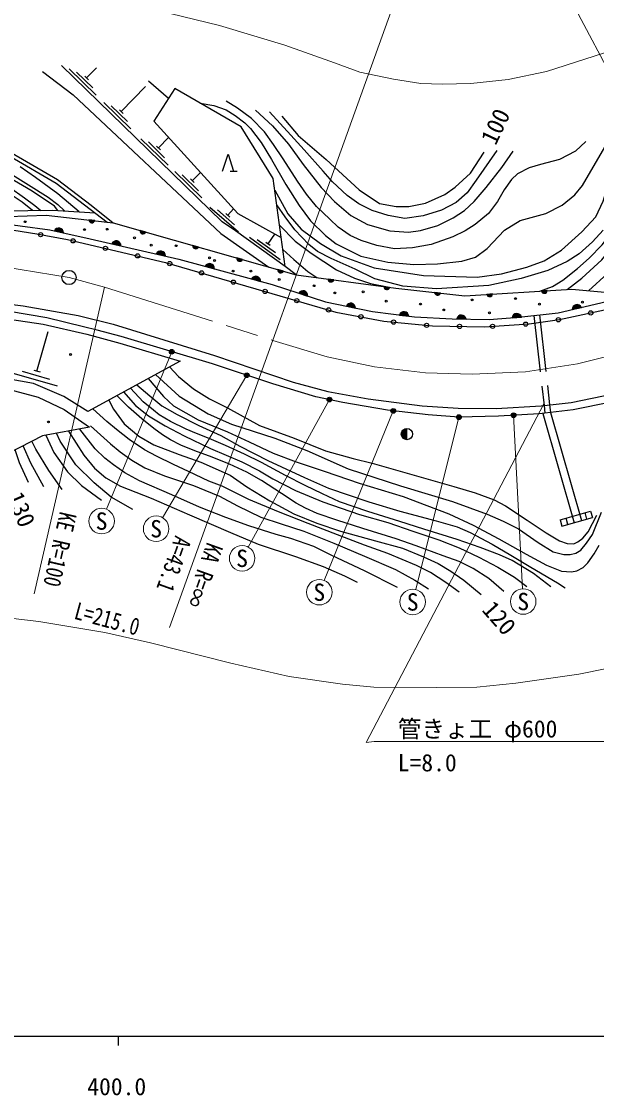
# Model space of a CAD drawing. Units: millimetres at full size, sheet at 1:1000; details may follow other scales. Extents: x 40000 to 680000, y 20000 to 380000.
# Drawn here: x 457768 to 518596, y 198715 to 312282 of the extents above; entities that cross this region are included whole.
import ezdxf
from ezdxf.enums import TextEntityAlignment as Align

# ---------------------------------------------------------------- set-up
doc = ezdxf.new("R2010")
doc.units = ezdxf.units.MM
doc.header["$LTSCALE"] = 1000
doc.linetypes.add('CHAIN', pattern=[18.5, 12, -1.5, 3.5, -1.5])
doc.linetypes.add('DASHED', pattern=[7.5, 6, -1.5])
for name, color, linetype, lineweight in [('M-BGD', 7, 'Continuous', 25), ('M-BMK', 2, 'CHAIN', 13), ('M-BMK-SRVR', 3, 'Continuous', 25), ('M-STR-HTXT', 7, 'Continuous', 13), ('M-STR-STRC', 7, 'Continuous', 25), ('M-TTL-BAND', 7, 'Continuous', 25)]:
    doc.layers.add(name, color=color, linetype=linetype, lineweight=lineweight)
doc.styles.add('ＭＳ ゴシック', font='')
doc.styles.get('ＭＳ ゴシック').set_extended_font_data('MS Gothic')

msp = doc.modelspace()

# ---------------------------------------------------------------- hatches: boundary and pattern name
at = {"layer": 'M-BGD'}
for points in [[(464898, 291294), (465519, 291223, -0.84072)], [(461247, 290140, -0.82183), (462214, 289927)], [(470314, 290183), (470916, 290012, -0.84072)], [(467320, 288785, -0.82183), (468286, 288565)], [(475883, 288601), (476485, 288430, -0.84072)], [(472021, 287712, -0.82183), (472987, 287492)], [(477210, 286399, -0.82183), (478165, 286137)], [(480539, 287278), (481141, 287107, -0.84072)], [(482104, 285057, -0.82183), (483059, 284794)], [(484882, 286045), (485484, 285874, -0.84072)], [(490822, 284955), (490202, 285038, 0.84072)], [(496711, 284164), (496091, 284247, 0.84072)], [(487090, 283556, -0.82183), (488033, 283252)], [(501465, 283633), (502087, 283565, -0.84072)], [(506976, 283430), (507600, 283469, -0.84072)], [(512761, 283785), (513386, 283823, -0.84072)], [(492137, 282182, -0.82183), (493107, 281980)], [(516028, 281820, -0.82183), (516993, 282045)], [(497746, 281241, -0.82183), (498729, 281115)], [(503822, 280839, -0.82183), (504813, 280822)], [(509671, 280954, -0.82183), (510660, 281024)], [(498538, 269259, 0.41421), (497938, 268659, 0.41421), (498538, 268059)]]:
    msp.add_hatch(color=256, dxfattribs=at).paths.add_polyline_path(points)
at = {"layer": 'M-STR-STRC'}
for points in [[(473880, 277485, -1), (473441, 277245, -0.41421), (473541, 277585, -0.41421)], [(481815, 274999, -1), (481375, 274760, -0.41421), (481475, 275099, -0.41421)], [(490555, 272424, -1), (490116, 272185, -0.41421), (490216, 272524, -0.41421)], [(497318, 271223, -1), (496879, 270983, -0.41421), (496979, 271323, -0.41421)], [(504257, 270562, -1), (503818, 270323, -0.41421), (503918, 270662, -0.41421)], [(510037, 270764, -1), (509598, 270525, -0.41421), (509698, 270864, -0.41421)]]:
    msp.add_hatch(color=256, dxfattribs=at).paths.add_polyline_path(points)

# ---------------------------------------------------------------- linework, layer by layer
at = {"layer": 'M-BGD'}
for p, q in [((462810, 307271), (465678, 304483)), ((463593, 306929), (465314, 305256)), ((464663, 306307), (465708, 307383)), ((464462, 306502), (464863, 306112)), ((471200, 306004), (473316, 304165)), ((468325, 302746), (470902, 305396)), ((466473, 303710), (469340, 300921)), ((467255, 303367), (468976, 301694)), ((468124, 302941), (468526, 302551)), ((470408, 299883), (473276, 297095)), ((472260, 298919), (473328, 300017)), ((471191, 299541), (472911, 297867)), ((472059, 299114), (472461, 298724)), ((479829, 296454), (480582, 296454)), ((473983, 296406), (476851, 293618)), ((474766, 296064), (476487, 294390)), ((475635, 295637), (476036, 295247)), ((475836, 295442), (476690, 296321)), ((477689, 292648), (480707, 290022)), ((478489, 292349), (480300, 290773)), ((479380, 291971), (479803, 291604)), ((479592, 291788), (480190, 292475)), ((465519, 291223), (464898, 291294)), ((461247, 290140), (462214, 289927)), ((470916, 290012), (470314, 290183)), ((483855, 288785), (484582, 289795)), ((467320, 288785), (468286, 288565)), ((476485, 288430), (475883, 288601)), ((481881, 289466), (485128, 287129)), ((482706, 289242), (484654, 287840)), ((483628, 288948), (484082, 288621)), ((472021, 287712), (472987, 287492)), ((477210, 286399), (478165, 286137)), ((481141, 287107), (480539, 287278)), ((482104, 285057), (483059, 284794)), ((485484, 285874), (484882, 286045)), ((490822, 284955), (490202, 285038)), ((496711, 284164), (496091, 284247)), ((487090, 283556), (488033, 283252)), ((502087, 283565), (501465, 283633)), ((507600, 283469), (506976, 283430)), ((513386, 283823), (512761, 283785)), ((492137, 282182), (493107, 281980)), ((516028, 281820), (516993, 282045)), ((497746, 281241), (498729, 281115)), ((503822, 280839), (504813, 280822)), ((509671, 280954), (510660, 281024)), ((459400, 275317), (460594, 279506)), ((456749, 275137), (461558, 273766)), ((457834, 275295), (460719, 274473)), ((459063, 275413), (459737, 275221)), ((513041, 271667), (513140, 270861)), ((513637, 271735), (513722, 270933)), ((512918, 270834), (516220, 259287)), ((513722, 270933), (516990, 259507)), ((498538, 268059), (498538, 269259)), ((514733, 259589), (517964, 260513)), ((517573, 259674), (517380, 260347)), ((517964, 260513), (518156, 259840)), ((514733, 259589), (514926, 258916)), ((514926, 258916), (518156, 259840)), ((515573, 259102), (515381, 259775))]:
    msp.add_line(p, q, dxfattribs=at)
at = {"layer": 'M-BGD', "linetype": 'DASHED'}
for p, q in [((511957, 281182), (513041, 271667)), ((512553, 281250), (513637, 271735))]:
    msp.add_line(p, q, dxfattribs=at)
at = {"layer": 'M-BGD'}
for points in [[(459992, 306976), (463219, 304511), (478846, 289878), (483920, 286318)], [(486832, 285491), (485646, 286387), (480404, 290159), (479001, 291109), (462013, 307629)], [(512605, 283775), (513921, 284250), (515032, 284942), (516600, 286158), (517826, 287259), (519199, 288669), (520425, 290272), (521669, 292235), (522422, 293848), (523394, 296435), (524114, 297872), (525178, 299070), (526205, 299713), (527404, 300141), (528534, 300400), (531020, 300655), (534672, 300656), (536431, 300926), (540632, 302158), (544721, 303504), (547677, 304757), (551039, 306245)], [(485646, 286387), (484386, 295686), (480997, 301154), (473986, 305212), (471762, 301739), (480657, 291962), (485233, 289436)], [(515486, 283952), (517036, 285140), (519163, 287063), (521058, 289404), (522503, 291474), (524268, 294128), (525370, 295670), (526459, 296877), (527836, 298024), (529150, 298691), (530907, 299318), (533494, 299782), (538156, 300214), (539571, 300539), (543063, 301615), (545893, 302432), (547298, 302891), (550005, 303940), (551800, 304770)], [(375547, 289856), (397099, 293693), (407003, 295487), (411956, 296656), (420827, 299864), (427819, 302035), (434264, 303425), (441456, 304288), (445959, 303723), (452739, 300650), (455703, 298991), (461595, 295585), (465132, 292859), (467473, 290989)], [(375613, 289431), (384425, 291137), (393687, 292815), (401935, 294210), (408519, 295394), (412257, 296413), (419835, 299108), (427887, 301613), (434512, 302981), (441483, 303880), (445952, 303297), (452427, 300335), (456611, 298013), (461450, 295184), (466829, 291073)], [(476682, 303652), (478117, 303408), (479421, 302951), (480357, 302356), (481382, 301568), (481977, 300960), (483128, 299476), (484205, 297673), (485736, 295050), (487134, 292838), (488330, 291191), (489939, 289654), (491041, 288776), (493650, 287467), (496516, 286818), (499280, 286581), (501790, 286646), (504348, 286943), (505805, 287378), (507034, 288286), (508867, 290215), (510504, 291226), (513244, 291990), (514950, 292862), (516309, 293950), (517105, 294943), (519483, 299001)], [(517469, 299582), (516361, 298557), (514681, 297689), (512660, 297159), (511476, 296810), (510234, 296161), (509608, 295572), (508827, 294463), (508111, 293256), (507158, 291971), (505768, 290811), (504694, 290138), (503400, 289494), (501087, 288715), (499116, 288334), (497214, 288250), (495361, 288602), (493697, 289132), (492531, 289662), (491284, 290547), (490371, 291374), (488965, 292733), (487922, 294023), (486948, 295392), (485438, 297763), (484409, 299282), (483459, 300606), (482096, 302027), (480602, 303117), (479421, 303863)], [(517731, 283818), (519769, 285634), (522268, 287823), (523801, 289609), (524888, 291307), (525875, 293211), (526695, 294555), (527620, 295658), (528969, 296737), (529636, 297101), (530434, 297475), (531174, 297743), (532883, 298109), (534993, 298334), (537704, 298792), (540946, 299503), (543925, 300152), (547387, 301229), (549545, 302119), (552450, 303510)], [(482530, 302921), (484305, 301244), (486026, 299314), (487573, 297158), (489463, 294736), (490874, 293259), (492594, 291781), (494360, 290829), (496730, 290143), (498695, 290018), (499967, 290190), (501812, 290718), (503445, 291507), (504623, 292305), (505648, 293251), (506931, 294736), (508566, 296843), (509790, 298566)], [(508034, 298629), (505867, 295489), (504916, 294153), (503753, 293138), (502192, 292320), (500270, 291723), (498303, 291457), (496539, 291767), (494879, 292283), (493470, 293015), (492212, 293874), (490662, 295342), (489684, 296438), (487681, 298717), (486253, 300257), (483986, 302725)], [(485299, 302261), (487026, 300227), (489985, 297705), (493497, 294474), (495631, 293020), (497411, 292702), (498734, 292702), (500496, 293080), (502560, 293976), (503660, 294773), (505280, 296234), (506695, 298466)], [(484555, 294443), (485934, 291954), (487358, 290322), (489402, 288814), (491596, 287519), (495058, 286231), (500287, 285416), (505953, 285250), (508534, 285611), (511212, 286286), (513045, 286968), (514907, 288101), (517052, 290028), (518525, 291626), (519315, 293295), (520253, 296350), (522905, 300496), (523520, 301196)], [(454461, 291110), (460752, 290249), (465021, 289310), (474415, 287166), (484288, 284457), (489930, 282642), (494881, 281610), (499342, 281036), (503334, 280847), (507228, 280781), (510365, 281003), (514531, 281470), (522513, 283332), (527199, 284963), (537142, 289448), (555439, 297719)], [(479042, 296454), (479624, 298236), (480207, 296454)], [(445878, 291085), (454489, 290586), (459400, 289814), (462638, 289225), (473002, 286813), (491008, 281559), (496102, 280598), (501253, 280092), (506693, 279990), (511485, 280302), (514681, 280756), (520417, 281994), (527796, 284476), (538455, 289447), (549913, 294564), (555694, 297225)], [(455474, 296868), (458520, 295002), (460588, 293714), (461612, 292923), (462312, 292247)], [(463856, 292145), (461608, 294072), (459248, 295796), (457619, 296911)], [(461626, 292292), (461259, 292758), (458908, 294351), (456448, 295774)], [(458948, 292295), (457857, 293190), (455840, 294508)], [(456484, 294749), (458080, 293634), (459178, 292817), (459810, 292309)], [(376687, 282491), (379439, 283680), (397837, 286690), (409619, 289507), (415898, 290718), (419732, 291231), (425357, 291886), (431370, 292437), (437807, 292707), (445464, 292666), (455631, 291700), (455832, 292245), (461061, 292330), (465575, 292032)], [(519286, 290229), (518166, 288996), (516771, 287720), (515496, 286892), (513440, 285963), (510609, 285104), (507206, 284354), (501665, 284025), (498123, 284282), (495154, 285057), (493082, 286075), (490509, 287231), (489098, 287968), (488160, 288705), (486676, 290258), (485645, 291632), (484767, 292880)], [(456059, 290891), (456348, 291656), (460372, 291811), (466829, 291073)], [(466829, 291073), (467473, 290989), (486832, 285491), (497372, 284075), (504652, 283288), (515987, 283982), (521035, 283506), (521149, 283014)], [(485056, 290746), (486729, 289046), (488427, 287785), (491085, 286017), (493006, 285125), (494691, 284576), (496654, 284172)], [(485404, 288175), (486589, 287119), (488063, 285860), (489019, 285197)], [(452623, 282885), (457949, 282211), (463749, 281205), (467480, 280291), (478197, 276978), (486508, 274158), (490171, 273166), (494425, 272379), (500155, 271624), (503959, 271385), (507967, 271370), (512754, 271635), (515906, 271994), (520372, 272915), (524585, 274033), (529264, 275783), (529986, 276054)], [(374641, 254694), (375353, 262690), (376215, 268601), (375869, 272293), (397114, 276825), (405566, 278524), (413214, 279875), (418396, 280698), (421986, 281151), (426074, 281464), (430940, 281844), (436154, 281950), (443302, 281849), (450696, 281507), (455550, 280963), (460066, 280273), (464696, 279207), (468181, 278276), (474543, 276378)], [(530183, 275372), (527140, 274073), (524058, 273064), (520152, 272021), (516117, 271226), (512524, 270786), (508241, 270562), (504038, 270443), (500796, 270699), (496469, 271172), (491775, 272006), (488897, 272603), (484351, 273962), (477987, 276081), (468301, 278956), (465760, 279635), (464345, 280008), (460464, 280937), (456507, 281629)], [(474543, 276378), (464771, 271039), (462233, 272640), (459030, 274019), (448207, 275955), (442840, 276769), (424315, 276287), (413526, 273963), (406696, 272124), (387597, 265144), (378597, 270895)], [(471929, 274950), (474437, 272677), (477526, 270804), (479990, 269716), (484568, 268224), (487940, 266909), (492323, 264971), (497865, 263191), (503369, 261522), (507012, 260170), (508715, 259458), (510347, 258641), (512436, 257198), (513992, 256212), (515135, 255906), (515801, 255906), (516396, 256064), (516923, 256381), (517544, 257109), (518175, 258035), (519125, 260403)], [(473416, 275762), (474363, 274748), (475948, 273434), (477654, 272365), (479548, 271447), (482930, 269567), (486596, 268215), (489911, 266869), (492863, 266086), (494874, 265590), (500306, 264025), (503516, 263126), (505769, 262434), (507785, 261702), (508964, 261061), (511259, 259561), (513272, 258199), (514669, 257357), (515477, 257096), (516180, 257062), (516613, 257246), (517140, 257649), (517713, 258328), (518624, 260097)], [(469963, 273876), (471337, 272707), (472626, 271652), (474237, 270726), (476517, 269554), (478864, 268515), (480860, 267388), (483829, 265864), (487688, 264064), (490254, 262932), (494495, 261500), (497774, 260503), (501648, 259498), (503848, 258830), (505220, 258244), (507560, 257002), (509542, 255851), (511641, 254574), (514476, 252923), (515283, 252405)], [(471160, 274530), (472780, 272637), (473832, 271640), (476475, 270157), (479556, 268900), (481837, 267847), (484377, 266640), (486832, 265717), (489899, 264689), (493489, 263449), (498136, 262043), (500639, 261120), (502988, 260225), (505555, 259008), (508272, 257588), (511137, 255962), (513302, 254784), (514907, 254149), (515960, 254077), (516514, 254197), (517179, 254555), (517668, 255048), (518350, 255995), (518868, 256905)], [(508782, 252024), (507217, 253390), (505550, 254441), (504058, 255177), (502362, 255797), (499505, 256828), (497386, 257573), (493888, 258658), (491143, 259535), (489043, 260258), (487806, 260823), (486825, 261351), (485264, 262378), (483161, 263735), (481616, 264627), (479784, 265490), (477947, 266223), (476109, 266887), (474611, 267467), (473545, 268036), (472698, 268588), (471757, 269233), (470491, 270257), (469100, 271509), (467864, 272729)], [(468557, 273108), (469833, 271688), (471213, 270575), (472963, 269525), (474965, 268465), (477775, 267128), (481072, 265717), (482935, 264756), (484352, 263910), (486743, 262693), (489644, 261473), (493522, 260156), (496537, 259301), (499175, 258385), (501906, 257457), (504059, 256616), (506140, 255626), (508156, 254582), (509934, 253517), (511237, 252549)], [(513772, 252493), (511918, 253914), (509664, 255293), (508346, 255898), (506276, 256679), (503868, 257491), (500324, 258593), (497775, 259401), (494396, 260484), (491412, 261498), (489608, 262343), (487790, 263227), (485699, 264278), (483173, 265646), (481350, 266540), (479345, 267439), (477622, 268170), (476265, 268730), (475177, 269191), (473537, 270002), (472343, 270696), (471734, 271191), (470634, 272075), (469301, 273514)], [(467000, 272256), (467496, 271306), (468643, 269751), (470198, 268421), (471773, 267518), (474461, 266478), (476749, 265697), (479847, 264310), (481601, 263082), (484025, 261579), (486567, 260226), (488998, 259223), (491522, 258389), (495203, 257375), (498075, 256581), (500306, 255668), (501835, 254960), (503184, 254152), (504547, 253216), (506385, 251678)], [(504062, 251936), (502657, 252968), (501020, 254009), (499543, 254763), (496511, 256026), (494045, 256911), (491179, 257985), (488096, 259187), (484953, 260419), (481833, 261741), (478992, 263133), (477598, 263684), (475436, 264684), (473837, 265449), (472064, 266302), (470778, 266979), (469165, 268091), (467802, 269146), (466780, 269972), (465317, 271337)], [(497550, 252432), (494057, 254200), (490603, 255808), (488684, 256755), (486260, 257608), (484692, 258030), (481833, 258947), (479384, 259851), (476612, 260929), (473674, 262226), (470265, 263696), (468703, 264561), (467486, 265414), (466576, 266095), (465564, 267097), (463926, 269190)], [(465053, 269523), (467194, 267631), (468205, 266763), (469438, 265907), (470813, 265075), (472884, 264238), (475954, 263218), (477177, 262735), (478717, 262094), (480625, 261062), (483090, 259862), (485229, 259161), (487629, 258374), (490792, 257114), (494066, 255734), (497337, 254318), (499367, 253208), (500821, 252294)], [(460337, 268528), (461196, 266716), (462651, 264656), (464125, 263223), (466224, 261683)], [(469534, 260663), (467266, 261976), (465464, 263484), (463514, 265419), (461870, 267913), (461458, 268735)], [(462756, 268974), (464364, 266432), (465479, 265057), (466684, 264029), (468259, 263141), (471492, 261887), (475542, 260108), (479872, 258251), (482787, 257011), (486744, 255706), (489696, 254640), (491943, 253682), (493277, 252985)], [(458525, 263531), (457576, 265612), (457085, 266980)], [(460134, 263093), (458751, 265594), (457940, 267417)], [(462065, 262803), (460664, 264820), (459289, 267076), (458872, 267893)]]:
    msp.add_lwpolyline(points, dxfattribs=at)
msp.add_lwpolyline([(397729, 259578), (387222, 263973), (406271, 271334), (424149, 275155), (442444, 275831), (446083, 275422), (455403, 273661), (459522, 272562), (462298, 271243), (464980, 269384), (459993, 268465), (453924, 265367), (444572, 268124), (428697, 268469), (422691, 267715), (406509, 263046)], close=True, dxfattribs=at)
for centre, radius in [((458164, 291114), 100), ((459797, 289741), 225), ((464428, 290274), 100), ((466846, 290308), 100), ((463234, 289086), 225), ((466643, 288293), 225), ((469713, 289405), 100), ((471501, 288626), 100), ((474125, 288572), 100), ((470052, 287500), 225), ((477669, 287302), 100), ((473454, 286681), 225), ((478200, 287003), 100), ((476814, 285701), 225), ((480165, 285896), 100), ((482045, 285896), 100), ((485039, 284991), 100), ((480174, 284720), 225), ((483534, 283740), 225), ((488712, 284346), 100), ((486894, 282759), 225), ((490931, 283576), 100), ((493900, 283690), 100), ((496360, 282704), 100), ((505430, 282833), 100), ((510031, 282974), 100), ((490254, 281779), 225), ((499976, 282405), 100), ((502432, 281778), 100), ((512549, 282397), 100), ((517096, 282607), 100), ((517988, 281470), 225), ((493675, 281056), 225), ((497127, 280497), 225), ((507262, 281477), 100), ((514566, 280739), 225), ((500611, 280155), 225), ((504107, 280038), 225), ((507605, 280049), 225), ((511097, 280277), 225), ((462966, 277062), 100), ((460614, 269932), 100), ((498538, 268659), 600)]:
    msp.add_circle(centre, radius, dxfattribs=at)
for centre, radius, start, end in [((465215, 291313), 318, 183.37624, 343.59397), ((461710, 289938), 505, 358.7558, 156.41399), ((470630, 290150), 318, 174.03534, 334.25307), ((467781, 288579), 505, 358.31659, 155.97478), ((476199, 288568), 318, 174.03534, 334.25307), ((472482, 287507), 505, 358.31659, 155.97478), ((477661, 286174), 505, 355.82894, 153.48713), ((480855, 287245), 318, 174.03534, 334.25307), ((482556, 284831), 505, 355.82894, 153.48713), ((485198, 286012), 318, 174.03534, 334.25307), ((490519, 285051), 318, 182.23997, 342.4577), ((496409, 284260), 318, 182.23997, 342.4577), ((487531, 283311), 505, 353.33371, 150.9919), ((501782, 283653), 318, 183.72028, 343.93802), ((507285, 283504), 318, 193.39546, 353.61319), ((513070, 283858), 318, 193.39546, 353.61319), ((492602, 281985), 505, 359.40072, 157.05891), ((516533, 281837), 505, 24.29937, 181.95756), ((498225, 281081), 505, 3.83148, 161.48967), ((504316, 280733), 505, 10.19619, 167.85438), ((510172, 280892), 505, 15.223, 172.88119)]:
    msp.add_arc(centre, radius, start, end, dxfattribs=at)
at = {"layer": 'M-BMK'}
msp.add_lwpolyline([(363416, 276114), (374593, 277201), (397363, 281660), (410240, 284314), (418961, 285769), (426782, 286538), (435723, 287112), (445493, 287131), (453859, 286669), (457627, 286069), (462797, 285209), (466544, 284202), (484343, 278563), (490105, 276814), (495119, 275776), (500521, 275147), (505455, 274980), (511079, 275225), (516597, 276091), (521318, 277267), (526309, 278902), (533078, 281953), (557210, 294288)], dxfattribs=at)
at = {"layer": 'M-BMK-SRVR'}
msp.add_circle((462797, 285209), 750, dxfattribs=at)
at = {"layer": 'M-STR-HTXT'}
for p, q in [((473428, 248193), (499694, 321280)), ((512404, 321187), (533078, 281953)), ((459120, 251771), (466544, 284202)), ((473660, 277365), (466761, 260702)), ((481595, 274879), (472694, 259805)), ((490336, 272305), (481756, 256702)), ((513021, 271844), (494213, 236059)), ((497098, 271103), (489782, 253185)), ((504038, 270443), (499478, 252212)), ((509817, 270644), (510771, 252296)), ((494213, 236059), (495077, 236131)), ((495077, 236131), (520338, 236131))]:
    msp.add_line(p, q, dxfattribs=at)
for points in [[(536451, 316725), (526677, 311914), (520436, 309276), (513321, 306994), (509234, 306144), (505303, 305722), (502280, 305662), (499997, 305728), (497104, 306174), (493560, 306912), (490882, 307897), (485634, 309761), (478728, 311848), (473479, 313139), (465348, 314828), (458129, 316062), (453771, 316520), (446189, 317039)], [(451129, 249834), (459608, 248841), (466572, 247666), (471428, 246590), (479923, 244420), (486078, 243026), (491711, 242222), (495042, 241911), (501619, 241841), (505937, 241911), (510060, 242317), (516725, 243251), (522485, 244425), (530723, 246973), (537904, 249922), (548421, 255145), (561438, 261995), (571260, 267064)]]:
    msp.add_lwpolyline(points, dxfattribs=at)
for centre in [(466244, 259455), (472008, 258643), (481106, 255519), (489272, 251935), (499150, 250903), (510841, 250948)]:
    msp.add_circle(centre, 1350, dxfattribs=at)
at = {"layer": 'M-STR-STRC'}
for centre in [(473660, 277365), (481595, 274879), (490336, 272305), (497098, 271103), (504038, 270443), (509817, 270644)]:
    msp.add_circle(centre, 250, dxfattribs=at)
at = {"layer": 'M-TTL-BAND'}
for p, q in [((40000, 205000), (579000, 205000)), ((468000, 205000), (468000, 204000))]:
    msp.add_line(p, q, dxfattribs=at)

# ---------------------------------------------------------------- texts
at = {"layer": 'M-BGD', "style": 'ＭＳ ゴシック'}
for s, rotation, p in [('100', 64.699, (509222, 300558)), ('130', 293.011, (456378, 260119)), ('120', 311.498, (507211, 248244))]:
    msp.add_text(s, height=1833, rotation=rotation, dxfattribs=at).set_placement(p, align=Align.BOTTOM_CENTER)
at = {"layer": 'M-STR-HTXT', "style": 'ＭＳ ゴシック', "width": 0.8}
for s, rotation, p in [('KE R=100', 257.106, (460418, 256776)), ('A=43.1', 250.232, (472513, 255373)), ('KA R=∞', 250.232, (475711, 254203)), ('L=215.0', 344.879, (466457, 247705))]:
    msp.add_text(s, height=1833, rotation=rotation, dxfattribs=at).set_placement(p, align=Align.BOTTOM_CENTER)
at = {"layer": 'M-STR-HTXT', "style": 'ＭＳ ゴシック'}
for p in [(466244, 259455), (472008, 258643), (481106, 255519), (489272, 251935), (499150, 250903), (510841, 250948)]:
    msp.add_text('S', height=1833, dxfattribs=at).set_placement(p, align=Align.MIDDLE_CENTER)
for s, p in [('  管きょ工 φ600', (495078, 237485)), ('  L=8.0', (495078, 233908))]:
    msp.add_text(s, height=1833, dxfattribs=at).set_placement(p, align=Align.MIDDLE_LEFT)
at = {"layer": 'M-TTL-BAND', "style": 'ＭＳ ゴシック'}
msp.add_text('400.0', height=1833, dxfattribs=at).set_placement((467844, 198195), align=Align.BOTTOM_CENTER)

doc.saveas('drawing.dxf')
